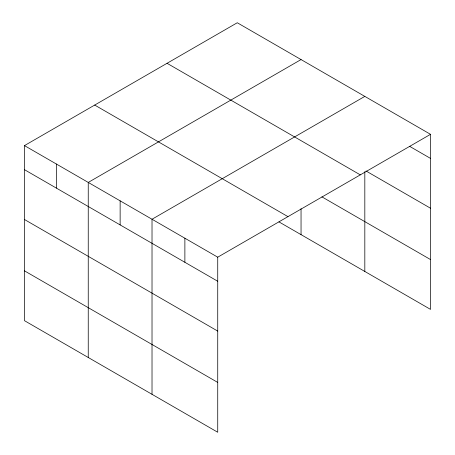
<?xml version="1.0" encoding="UTF-8"?>
<svg xmlns="http://www.w3.org/2000/svg" width="455" height="455" viewBox="0 0 455 455"><rect width="100%" height="100%" fill="white"/><g stroke="black" fill="none" stroke-linecap="round" stroke-linejoin="round"><path stroke-width="0.68" d="M430.527 134.327L237.271 22.75L24.473 145.606L24.473 320.673L217.729 432.25L217.729 257.183L430.527 134.327L430.527 309.394L278.966 221.892M301.045 59.571L88.247 182.427L88.247 357.493M364.819 96.392L152.021 219.247L152.021 394.314M409.841 146.459L430.527 158.403M366.036 170.995L430.527 208.231M167.048 63.291L360.303 174.868M321.895 196.85L430.527 259.566M94.697 105.065L287.952 216.637M24.473 145.606L217.729 257.183M24.473 169.681L217.729 281.258M24.473 219.509L217.729 331.086M24.473 270.844L217.729 382.422M364.819 171.683L364.819 271.459M301.045 208.669L301.045 234.638M184.878 238.215L184.878 262.29M120.137 200.837L120.137 224.912M56.363 164.016L56.363 188.091"/></g></svg>
